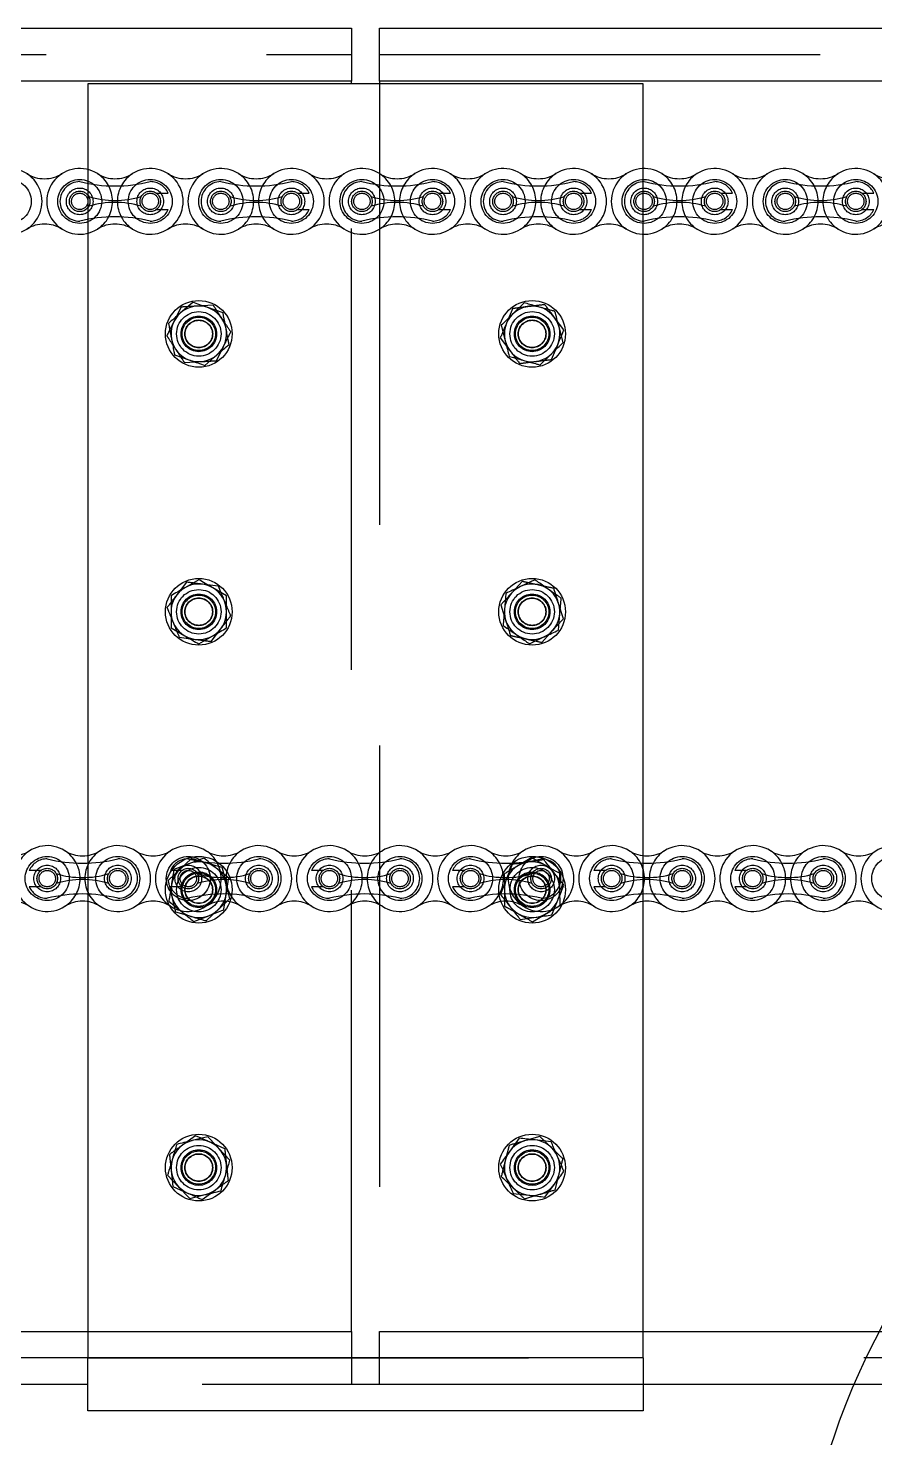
# Model space of a CAD drawing. Header units: metres. Extents: x 0 to 21025, y 0 to 14850.
# Drawn here: x 5477.3 to 5629.7, y 13033.1 to 13286.7 of the extents above; entities that cross this region are included whole.
import ezdxf

# ---------------------------------------------------------------- set-up
doc = ezdxf.new("R2010")
doc.units = ezdxf.units.M
doc.header["$LTSCALE"] = 25
doc.linetypes.add('HIDDEN2', pattern=[4.7625, 3.175, -1.5875])
doc.linetypes.add('PHANTOM', pattern=[63.5, 31.75, -6.35, 6.35, -6.35, 6.35, -6.35])
for name, color, linetype in [('SL4', 4, 'Continuous'), ('SRE', 2, 'PHANTOM'), ('ST1', 7, 'HIDDEN2')]:
    doc.layers.add(name, color=color, linetype=linetype)

msp = doc.modelspace()

# ---------------------------------------------------------------- linework, layer by layer
at = {"layer": 'SL4'}
for p, q in [((4210.539, 13286.681), (5535.514, 13286.681)), ((5535.514, 13286.681), (5535.514, 13277.156)), ((5540.514, 13277.156), (5540.514, 13286.681)), ((5540.514, 13286.681), (6485.517, 13286.681)), ((5535.514, 13277.156), (4210.539, 13277.156)), ((5488.014, 13276.681), (5488.014, 13047.444)), ((5588.014, 13276.681), (5488.014, 13276.681)), ((5535.514, 13276.681), (5535.514, 13277.156)), ((5540.514, 13277.156), (5540.514, 13276.681)), ((6490.514, 13277.156), (5540.514, 13277.156)), ((5588.014, 13047.444), (5588.014, 13276.681)), ((5506.925, 13237.351), (5504.742, 13235.462)), ((5512.38, 13235.46), (5509.652, 13236.405)), ((5566.565, 13237.27), (5564.507, 13235.245)), ((5562.45, 13233.221), (5563.174, 13230.426)), ((5573.579, 13230.142), (5572.854, 13232.936)), ((5503.649, 13227.903), (5506.376, 13226.957)), ((5509.104, 13226.011), (5511.286, 13227.901)), ((5569.463, 13226.092), (5571.521, 13228.117)), ((5508.014, 13187.455), (5505.514, 13186.011)), ((5513.014, 13184.568), (5510.514, 13186.011)), ((5568.508, 13187.434), (5565.894, 13186.209)), ((5563.279, 13184.985), (5563.032, 13182.109)), ((5572.749, 13178.377), (5572.996, 13181.253)), ((5503.014, 13178.794), (5505.514, 13177.351)), ((5508.014, 13175.908), (5510.514, 13177.351)), ((5567.52, 13175.929), (5570.135, 13177.153)), ((5508.93, 13137.382), (5506.232, 13136.353)), ((5513.409, 13133.739), (5511.169, 13135.56)), ((5564.443, 13136.218), (5563.371, 13133.537)), ((5570.157, 13137.042), (5567.3, 13136.63)), ((5502.62, 13129.624), (5504.859, 13127.802)), ((5571.586, 13127.145), (5572.657, 13129.825)), ((5507.099, 13125.981), (5509.796, 13127.009)), ((5565.871, 13126.32), (5568.728, 13126.732)), ((5509.648, 13087.219), (5506.842, 13086.542)), ((5565.706, 13086.973), (5563.992, 13084.651)), ((5571.443, 13086.326), (5568.575, 13086.65)), ((5513.627, 13083.035), (5511.637, 13085.127)), ((5502.402, 13080.327), (5504.391, 13078.236)), ((5506.38, 13076.144), (5509.187, 13076.821)), ((5564.585, 13077.036), (5567.453, 13076.713)), ((5570.322, 13076.389), (5572.037, 13078.711)), ((4258.039, 13052.206), (5488.014, 13052.206)), ((5588.014, 13052.206), (6490.514, 13052.206)), ((5588.014, 13047.444), (5488.014, 13047.444)), ((5488.014, 13037.919), (5488.014, 13047.444)), ((5588.014, 13047.444), (5588.014, 13037.919)), ((5488.014, 13042.681), (4258.039, 13042.681)), ((5719.777, 13042.681), (5588.014, 13042.681)), ((5588.014, 13037.919), (5488.014, 13037.919))]:
    msp.add_line(p, q, dxfattribs=at)
for centre, start, end in [((5508.014, 13231.681), 70.8771, 130.8771), ((5508.014, 13231.681), 10.8771, 70.8771), ((5568.014, 13231.681), 74.53519, 134.53519), ((5568.014, 13231.681), 14.53519, 74.53519), ((5508.014, 13231.681), 130.8771, 190.8771), ((5568.014, 13231.681), 134.53519, 194.53519), ((5508.014, 13231.681), 310.8771, 10.8771), ((5568.014, 13231.681), 314.53519, 14.53519), ((5508.014, 13231.681), 190.8771, 250.8771), ((5568.014, 13231.681), 194.53519, 254.53519), ((5508.014, 13231.681), 250.8771, 310.8771), ((5568.014, 13231.681), 254.53519, 314.53519), ((5508.014, 13181.681), 120, 180), ((5508.014, 13181.681), 60, 120), ((5508.014, 13181.681), 0, 60), ((5568.014, 13181.681), 115.09256, 175.09256), ((5568.014, 13181.681), 55.09256, 115.09256), ((5568.014, 13181.681), 355.09256, 55.09256), ((5508.014, 13181.681), 180, 240), ((5508.014, 13181.681), 300, 0), ((5568.014, 13181.681), 175.09256, 235.09256), ((5568.014, 13181.681), 295.09256, 355.09256), ((5508.014, 13181.681), 240, 300), ((5568.014, 13181.681), 235.09256, 295.09256), ((5508.014, 13131.681), 110.8771, 170.8771), ((5508.014, 13131.681), 50.8771, 110.8771), ((5508.014, 13131.681), 350.8771, 50.8771), ((5568.014, 13131.681), 98.21321, 158.21321), ((5568.014, 13131.681), 38.21321, 98.21321), ((5568.014, 13131.681), 338.21321, 38.21321), ((5508.014, 13131.681), 170.8771, 230.8771), ((5568.014, 13131.681), 158.21321, 218.21321), ((5508.014, 13131.681), 290.8771, 350.8771), ((5568.014, 13131.681), 278.21321, 338.21321), ((5508.014, 13131.681), 230.8771, 290.8771), ((5568.014, 13131.681), 218.21321, 278.21321), ((5508.014, 13081.681), 103.56164, 163.56164), ((5508.014, 13081.681), 43.56164, 103.56164), ((5568.014, 13081.681), 83.56164, 143.56164), ((5568.014, 13081.681), 23.56164, 83.56164), ((5508.014, 13081.681), 343.56164, 43.56164), ((5568.014, 13081.681), 143.56164, 203.56164), ((5508.014, 13081.681), 163.56164, 223.56164), ((5568.014, 13081.681), 323.56164, 23.56164), ((5508.014, 13081.681), 283.56164, 343.56164), ((5568.014, 13081.681), 203.56164, 263.56164), ((5508.014, 13081.681), 223.56164, 283.56164), ((5568.014, 13081.681), 263.56164, 323.56164)]:
    msp.add_arc(centre, 5, start, end, dxfattribs=at)
for points, knots in [([(5509.652, 13236.405), (5509.587, 13236.428), (5508.666, 13236.747), (5507.764, 13237.06), (5506.925, 13237.351)], [0, 0, 0, 0, 0.0702006, 1, 1, 1, 1]), ([(5569.347, 13236.5), (5569.129, 13236.561), (5568.188, 13236.821), (5567.27, 13237.075), (5566.565, 13237.27)], [0, 0, 0, 0, 0.2318493, 1, 1, 1, 1]), ([(5572.13, 13235.73), (5571.938, 13235.783), (5571.033, 13236.034), (5570.091, 13236.295), (5569.347, 13236.5)], [0, 0, 0, 0, 0.2110008, 1, 1, 1, 1]), ([(5504.742, 13235.462), (5504.69, 13235.417), (5503.953, 13234.779), (5503.231, 13234.154), (5502.559, 13233.573)], [0, 0, 0, 0, 0.0702006, 1, 1, 1, 1]), ([(5502.559, 13233.573), (5502.697, 13232.854), (5502.877, 13231.919), (5503.061, 13230.96), (5503.104, 13230.738)], [0, 0, 0, 0, 0.7681507, 1, 1, 1, 1]), ([(5512.924, 13232.625), (5512.882, 13232.847), (5512.697, 13233.806), (5512.518, 13234.741), (5512.38, 13235.46)], [0, 0, 0, 0, 0.2318493, 1, 1, 1, 1]), ([(5564.507, 13235.245), (5564.459, 13235.197), (5563.764, 13234.514), (5563.083, 13233.844), (5562.45, 13233.221)], [0, 0, 0, 0, 0.07020058, 1, 1, 1, 1]), ([(5572.854, 13232.936), (5572.837, 13233.002), (5572.592, 13233.946), (5572.353, 13234.871), (5572.13, 13235.73)], [0, 0, 0, 0, 0.0702006, 1, 1, 1, 1]), ([(5513.469, 13229.79), (5513.432, 13229.985), (5513.254, 13230.908), (5513.07, 13231.867), (5512.924, 13232.625)], [0, 0, 0, 0, 0.2110008, 1, 1, 1, 1]), ([(5503.104, 13230.738), (5503.249, 13229.98), (5503.434, 13229.021), (5503.611, 13228.098), (5503.649, 13227.903)], [0, 0, 0, 0, 0.7889992, 1, 1, 1, 1]), ([(5511.286, 13227.901), (5511.338, 13227.945), (5512.075, 13228.583), (5512.797, 13229.209), (5513.469, 13229.79)], [0, 0, 0, 0, 0.07020058, 1, 1, 1, 1]), ([(5563.174, 13230.426), (5563.191, 13230.36), (5563.436, 13229.416), (5563.676, 13228.492), (5563.899, 13227.632)], [0, 0, 0, 0, 0.07020058, 1, 1, 1, 1]), ([(5571.521, 13228.117), (5571.57, 13228.165), (5572.265, 13228.849), (5572.945, 13229.519), (5573.579, 13230.142)], [0, 0, 0, 0, 0.0702006, 1, 1, 1, 1]), ([(5506.376, 13226.957), (5506.441, 13226.935), (5507.362, 13226.615), (5508.264, 13226.302), (5509.104, 13226.011)], [0, 0, 0, 0, 0.0702006, 1, 1, 1, 1]), ([(5563.899, 13227.632), (5564.604, 13227.437), (5565.521, 13227.183), (5566.463, 13226.923), (5566.681, 13226.862)], [0, 0, 0, 0, 0.7681507, 1, 1, 1, 1]), ([(5566.681, 13226.862), (5567.424, 13226.657), (5568.366, 13226.396), (5569.272, 13226.145), (5569.463, 13226.092)], [0, 0, 0, 0, 0.7889992, 1, 1, 1, 1]), ([(5505.514, 13186.011), (5505.455, 13185.977), (5504.611, 13185.49), (5503.783, 13185.012), (5503.014, 13184.568)], [0, 0, 0, 0, 0.0702006, 1, 1, 1, 1]), ([(5510.514, 13186.011), (5510.455, 13186.046), (5509.611, 13186.533), (5508.783, 13187.011), (5508.014, 13187.455)], [0, 0, 0, 0, 0.0702006, 1, 1, 1, 1]), ([(5565.894, 13186.209), (5565.832, 13186.18), (5564.949, 13185.767), (5564.084, 13185.362), (5563.279, 13184.985)], [0, 0, 0, 0, 0.0702006, 1, 1, 1, 1]), ([(5570.875, 13185.782), (5570.69, 13185.911), (5569.889, 13186.47), (5569.108, 13187.015), (5568.508, 13187.434)], [0, 0, 0, 0, 0.2318493, 1, 1, 1, 1]), ([(5573.243, 13184.13), (5573.08, 13184.243), (5572.309, 13184.781), (5571.508, 13185.34), (5570.875, 13185.782)], [0, 0, 0, 0, 0.2110008, 1, 1, 1, 1]), ([(5503.014, 13184.568), (5503.014, 13183.837), (5503.014, 13182.884), (5503.014, 13181.908), (5503.014, 13181.681)], [0, 0, 0, 0, 0.7681507, 1, 1, 1, 1]), ([(5513.014, 13181.681), (5513.014, 13181.908), (5513.014, 13182.884), (5513.014, 13183.837), (5513.014, 13184.568)], [0, 0, 0, 0, 0.23184927, 1, 1, 1, 1]), ([(5572.996, 13181.253), (5573.002, 13181.322), (5573.085, 13182.293), (5573.167, 13183.245), (5573.243, 13184.13)], [0, 0, 0, 0, 0.0702006, 1, 1, 1, 1]), ([(5503.014, 13181.681), (5503.014, 13180.91), (5503.014, 13179.933), (5503.014, 13178.993), (5503.014, 13178.794)], [0, 0, 0, 0, 0.7889992, 1, 1, 1, 1]), ([(5513.014, 13178.794), (5513.014, 13178.993), (5513.014, 13179.933), (5513.014, 13180.91), (5513.014, 13181.681)], [0, 0, 0, 0, 0.2110008, 1, 1, 1, 1]), ([(5563.032, 13182.109), (5563.027, 13182.041), (5562.943, 13181.069), (5562.862, 13180.118), (5562.786, 13179.233)], [0, 0, 0, 0, 0.0702006, 1, 1, 1, 1]), ([(5510.514, 13177.351), (5510.573, 13177.385), (5511.418, 13177.873), (5512.245, 13178.35), (5513.014, 13178.794)], [0, 0, 0, 0, 0.0702006, 1, 1, 1, 1]), ([(5562.786, 13179.233), (5563.385, 13178.814), (5564.166, 13178.269), (5564.967, 13177.71), (5565.153, 13177.581)], [0, 0, 0, 0, 0.76815073, 1, 1, 1, 1]), ([(5570.135, 13177.153), (5570.197, 13177.182), (5571.079, 13177.596), (5571.944, 13178.001), (5572.749, 13178.377)], [0, 0, 0, 0, 0.0702006, 1, 1, 1, 1]), ([(5505.514, 13177.351), (5505.573, 13177.317), (5506.418, 13176.829), (5507.245, 13176.352), (5508.014, 13175.908)], [0, 0, 0, 0, 0.0702006, 1, 1, 1, 1]), ([(5565.153, 13177.581), (5565.785, 13177.14), (5566.587, 13176.58), (5567.358, 13176.042), (5567.52, 13175.929)], [0, 0, 0, 0, 0.7889992, 1, 1, 1, 1]), ([(5511.169, 13135.56), (5511.116, 13135.603), (5510.36, 13136.218), (5509.619, 13136.821), (5508.93, 13137.382)], [0, 0, 0, 0, 0.0702006, 1, 1, 1, 1]), ([(5503.535, 13135.324), (5503.419, 13134.602), (5503.268, 13133.662), (5503.113, 13132.698), (5503.077, 13132.474)], [0, 0, 0, 0, 0.7681507, 1, 1, 1, 1]), ([(5506.232, 13136.353), (5506.168, 13136.329), (5505.258, 13135.981), (5504.365, 13135.641), (5503.535, 13135.324)], [0, 0, 0, 0, 0.0702006, 1, 1, 1, 1]), ([(5567.3, 13136.63), (5567.232, 13136.62), (5566.267, 13136.481), (5565.322, 13136.344), (5564.443, 13136.218)], [0, 0, 0, 0, 0.0702006, 1, 1, 1, 1]), ([(5571.943, 13134.774), (5571.803, 13134.952), (5571.198, 13135.72), (5570.609, 13136.468), (5570.157, 13137.042)], [0, 0, 0, 0, 0.2318493, 1, 1, 1, 1]), ([(5573.728, 13132.506), (5573.606, 13132.662), (5573.024, 13133.4), (5572.42, 13134.168), (5571.943, 13134.774)], [0, 0, 0, 0, 0.2110008, 1, 1, 1, 1]), ([(5503.077, 13132.474), (5502.955, 13131.713), (5502.8, 13130.748), (5502.651, 13129.82), (5502.62, 13129.624)], [0, 0, 0, 0, 0.7889992, 1, 1, 1, 1]), ([(5512.951, 13130.888), (5512.987, 13131.112), (5513.142, 13132.076), (5513.293, 13133.017), (5513.409, 13133.739)], [0, 0, 0, 0, 0.2318493, 1, 1, 1, 1]), ([(5563.371, 13133.537), (5563.346, 13133.473), (5562.984, 13132.568), (5562.63, 13131.681), (5562.3, 13130.856)], [0, 0, 0, 0, 0.0702006, 1, 1, 1, 1]), ([(5572.657, 13129.825), (5572.682, 13129.889), (5573.044, 13130.794), (5573.399, 13131.681), (5573.728, 13132.506)], [0, 0, 0, 0, 0.0702006, 1, 1, 1, 1]), ([(5512.493, 13128.038), (5512.525, 13128.234), (5512.674, 13129.162), (5512.829, 13130.127), (5512.951, 13130.888)], [0, 0, 0, 0, 0.2110008, 1, 1, 1, 1]), ([(5562.3, 13130.856), (5562.752, 13130.282), (5563.341, 13129.534), (5563.945, 13128.766), (5564.086, 13128.588)], [0, 0, 0, 0, 0.7681507, 1, 1, 1, 1]), ([(5504.859, 13127.802), (5504.912, 13127.759), (5505.669, 13127.144), (5506.41, 13126.541), (5507.099, 13125.981)], [0, 0, 0, 0, 0.0702006, 1, 1, 1, 1]), ([(5509.796, 13127.009), (5509.86, 13127.034), (5510.771, 13127.381), (5511.663, 13127.722), (5512.493, 13128.038)], [0, 0, 0, 0, 0.07020058, 1, 1, 1, 1]), ([(5564.086, 13128.588), (5564.563, 13127.982), (5565.167, 13127.214), (5565.749, 13126.476), (5565.871, 13126.32)], [0, 0, 0, 0, 0.7889992, 1, 1, 1, 1]), ([(5568.728, 13126.732), (5568.796, 13126.742), (5569.761, 13126.882), (5570.706, 13127.018), (5571.586, 13127.145)], [0, 0, 0, 0, 0.0702006, 1, 1, 1, 1]), ([(5506.842, 13086.542), (5506.775, 13086.526), (5505.828, 13086.297), (5504.899, 13086.073), (5504.035, 13085.865)], [0, 0, 0, 0, 0.0702006, 1, 1, 1, 1]), ([(5511.637, 13085.127), (5511.59, 13085.176), (5510.918, 13085.883), (5510.26, 13086.575), (5509.648, 13087.219)], [0, 0, 0, 0, 0.0702006, 1, 1, 1, 1]), ([(5568.575, 13086.65), (5568.507, 13086.657), (5567.538, 13086.767), (5566.589, 13086.874), (5565.706, 13086.973)], [0, 0, 0, 0, 0.0702006, 1, 1, 1, 1]), ([(5504.035, 13085.865), (5503.828, 13085.163), (5503.559, 13084.25), (5503.283, 13083.313), (5503.219, 13083.096)], [0, 0, 0, 0, 0.7681507, 1, 1, 1, 1]), ([(5563.992, 13084.651), (5563.951, 13084.596), (5563.372, 13083.812), (5562.805, 13083.043), (5562.277, 13082.329)], [0, 0, 0, 0, 0.0702006, 1, 1, 1, 1]), ([(5572.597, 13083.68), (5572.507, 13083.887), (5572.116, 13084.783), (5571.736, 13085.656), (5571.443, 13086.326)], [0, 0, 0, 0, 0.2318493, 1, 1, 1, 1]), ([(5503.219, 13083.096), (5503, 13082.357), (5502.724, 13081.419), (5502.458, 13080.518), (5502.402, 13080.327)], [0, 0, 0, 0, 0.7889992, 1, 1, 1, 1]), ([(5512.81, 13080.266), (5512.874, 13080.483), (5513.15, 13081.42), (5513.42, 13082.334), (5513.627, 13083.035)], [0, 0, 0, 0, 0.2318493, 1, 1, 1, 1]), ([(5562.277, 13082.329), (5562.569, 13081.658), (5562.95, 13080.785), (5563.34, 13079.89), (5563.431, 13079.683)], [0, 0, 0, 0, 0.7681507, 1, 1, 1, 1]), ([(5573.751, 13081.034), (5573.672, 13081.216), (5573.296, 13082.077), (5572.906, 13082.973), (5572.597, 13083.68)], [0, 0, 0, 0, 0.21100076, 1, 1, 1, 1]), ([(5511.993, 13077.498), (5512.049, 13077.688), (5512.315, 13078.589), (5512.592, 13079.527), (5512.81, 13080.266)], [0, 0, 0, 0, 0.2110008, 1, 1, 1, 1]), ([(5563.431, 13079.683), (5563.739, 13078.976), (5564.13, 13078.08), (5564.506, 13077.218), (5564.585, 13077.036)], [0, 0, 0, 0, 0.7889992, 1, 1, 1, 1]), ([(5572.037, 13078.711), (5572.077, 13078.766), (5572.656, 13079.551), (5573.224, 13080.319), (5573.751, 13081.034)], [0, 0, 0, 0, 0.0702006, 1, 1, 1, 1]), ([(5504.391, 13078.236), (5504.438, 13078.186), (5505.11, 13077.48), (5505.768, 13076.787), (5506.38, 13076.144)], [0, 0, 0, 0, 0.0702006, 1, 1, 1, 1]), ([(5509.187, 13076.821), (5509.253, 13076.837), (5510.201, 13077.065), (5511.129, 13077.289), (5511.993, 13077.498)], [0, 0, 0, 0, 0.0702006, 1, 1, 1, 1]), ([(5567.453, 13076.713), (5567.521, 13076.705), (5568.49, 13076.596), (5569.439, 13076.489), (5570.322, 13076.389)], [0, 0, 0, 0, 0.0702006, 1, 1, 1, 1])]:
    msp.add_open_spline(points, degree=3, knots=knots, dxfattribs=at)
at = {"layer": 'SRE'}
msp.add_circle((5746.457, 12991.039), 131.043, dxfattribs=at)
at = {"layer": 'ST1'}
for p, q in [((4210.539, 13281.919), (5535.514, 13281.919)), ((5540.514, 13281.919), (6540.514, 13281.919)), ((5535.514, 13277.156), (4210.539, 13277.156)), ((5535.514, 13052.206), (5535.514, 13276.681)), ((6540.514, 13277.156), (5540.514, 13277.156)), ((5540.514, 13276.681), (5540.514, 13052.206)), ((5500.384, 13256.997), (5502.508, 13256.997)), ((5525.784, 13256.997), (5527.908, 13256.997)), ((5551.184, 13256.997), (5553.308, 13256.997)), ((5576.584, 13256.997), (5578.708, 13256.997)), ((5601.984, 13256.997), (5604.107, 13256.997)), ((5627.384, 13256.997), (5629.507, 13256.997)), ((5500.384, 13254.045), (5502.508, 13254.045)), ((5525.784, 13254.045), (5527.908, 13254.045)), ((5551.184, 13254.045), (5553.308, 13254.045)), ((5576.584, 13254.045), (5578.708, 13254.045)), ((5601.984, 13254.045), (5604.107, 13254.045)), ((5627.384, 13254.045), (5629.507, 13254.045)), ((5504.836, 13236.501), (5503.543, 13233.92)), ((5510.599, 13236.844), (5507.718, 13236.672)), ((5564.535, 13236.289), (5563.41, 13233.63)), ((5573.744, 13232.391), (5572.004, 13234.694)), ((5511.192, 13226.861), (5512.485, 13229.442)), ((5562.284, 13230.972), (5564.024, 13228.668)), ((5571.493, 13227.074), (5572.619, 13229.732)), ((5505.429, 13226.519), (5508.311, 13226.69)), ((5505.803, 13187.014), (5504.046, 13184.723)), ((5511.527, 13186.263), (5508.665, 13186.639)), ((5566.267, 13187.184), (5564.321, 13185.052)), ((5562.375, 13182.919), (5563.249, 13180.168)), ((5573.653, 13180.443), (5572.78, 13183.194)), ((5510.226, 13176.348), (5511.982, 13178.639)), ((5569.761, 13176.178), (5571.707, 13178.311)), ((5504.501, 13177.099), (5507.363, 13176.724)), ((5506.676, 13137.298), (5504.579, 13135.314)), ((5567.94, 13137.454), (5565.459, 13135.979)), ((5479.622, 13135.162), (5477.498, 13135.162)), ((5505.022, 13135.162), (5502.898, 13135.162)), ((5512.209, 13135.648), (5509.443, 13136.473)), ((5530.422, 13135.162), (5528.298, 13135.162)), ((5555.822, 13135.162), (5553.698, 13135.162)), ((5581.222, 13135.162), (5579.098, 13135.162)), ((5606.622, 13135.162), (5604.498, 13135.162)), ((5479.622, 13132.21), (5477.498, 13132.21)), ((5505.022, 13132.21), (5502.898, 13132.21)), ((5530.422, 13132.21), (5528.298, 13132.21)), ((5555.822, 13132.21), (5553.698, 13132.21)), ((5562.977, 13134.503), (5563.015, 13131.617)), ((5581.222, 13132.21), (5579.098, 13132.21)), ((5606.622, 13132.21), (5604.498, 13132.21)), ((5573.051, 13128.859), (5573.014, 13131.745)), ((5503.819, 13127.714), (5506.586, 13126.89)), ((5509.352, 13126.065), (5511.45, 13128.048)), ((5568.088, 13125.908), (5570.57, 13127.384)), ((5507.402, 13087.422), (5505.069, 13085.722)), ((5569.403, 13087.285), (5566.629, 13086.485)), ((5512.68, 13085.082), (5510.041, 13086.252)), ((5563.855, 13085.686), (5563.161, 13082.884)), ((5572.173, 13077.677), (5572.867, 13080.479)), ((5503.348, 13078.281), (5505.987, 13077.11)), ((5508.626, 13075.94), (5510.959, 13077.64)), ((5566.626, 13076.077), (5569.399, 13076.877)), ((4210.539, 13052.206), (5535.514, 13052.206)), ((5488.014, 13052.206), (5535.514, 13052.206)), ((5535.514, 13052.206), (5535.514, 13042.681)), ((5540.514, 13052.206), (6540.514, 13052.206)), ((5540.514, 13042.681), (5540.514, 13052.206)), ((5540.514, 13052.206), (5588.014, 13052.206)), ((5535.514, 13047.444), (4210.539, 13047.444)), ((5488.014, 13047.444), (5588.014, 13047.444)), ((5540.514, 13047.444), (5535.514, 13047.444)), ((6540.514, 13047.444), (5540.514, 13047.444)), ((5588.014, 13042.681), (5488.014, 13042.681))]:
    msp.add_line(p, q, dxfattribs=at)
for centre, radius in [((5473.877, 13255.521), 3.96), ((5486.577, 13255.521), 3.96), ((5499.277, 13255.521), 3.96), ((5511.977, 13255.521), 3.96), ((5524.677, 13255.521), 3.96), ((5537.377, 13255.521), 3.96), ((5550.077, 13255.521), 3.96), ((5562.777, 13255.521), 3.96), ((5575.477, 13255.521), 3.96), ((5588.177, 13255.521), 3.96), ((5600.877, 13255.521), 3.96), ((5613.577, 13255.521), 3.96), ((5626.277, 13255.521), 3.96), ((5486.577, 13255.521), 2.399), ((5486.577, 13255.521), 1.845), ((5486.577, 13255.521), 1.476), ((5499.277, 13255.521), 2.398), ((5499.277, 13255.521), 1.845), ((5499.277, 13255.521), 1.476), ((5511.977, 13255.521), 2.399), ((5511.977, 13255.521), 1.845), ((5511.977, 13255.521), 1.476), ((5524.677, 13255.521), 2.398), ((5524.677, 13255.521), 1.845), ((5524.677, 13255.521), 1.476), ((5537.377, 13255.521), 2.398), ((5537.377, 13255.521), 1.845), ((5537.377, 13255.521), 1.476), ((5550.077, 13255.521), 2.399), ((5550.077, 13255.521), 1.845), ((5550.077, 13255.521), 1.476), ((5562.777, 13255.521), 2.398), ((5562.777, 13255.521), 1.845), ((5562.777, 13255.521), 1.476), ((5575.477, 13255.521), 2.398), ((5575.477, 13255.521), 1.845), ((5575.477, 13255.521), 1.476), ((5588.177, 13255.521), 2.398), ((5588.177, 13255.521), 1.845), ((5588.177, 13255.521), 1.476), ((5600.877, 13255.521), 2.398), ((5600.877, 13255.521), 1.845), ((5600.877, 13255.521), 1.476), ((5613.577, 13255.521), 2.399), ((5613.577, 13255.521), 1.845), ((5613.577, 13255.521), 1.476), ((5626.277, 13255.521), 2.399), ((5626.277, 13255.521), 1.845), ((5626.277, 13255.521), 1.476), ((5508.014, 13231.681), 6), ((5568.014, 13231.681), 6), ((5508.014, 13231.681), 4), ((5508.014, 13231.681), 3.2), ((5508.014, 13231.681), 3), ((5508.014, 13231.681), 2.5), ((5508.014, 13231.681), 2.445), ((5568.014, 13231.681), 4), ((5568.014, 13231.681), 3.2), ((5568.014, 13231.681), 3), ((5568.014, 13231.681), 2.5), ((5568.014, 13231.681), 2.445), ((5508.014, 13181.681), 6), ((5508.014, 13181.681), 4), ((5568.014, 13181.681), 6), ((5568.014, 13181.681), 4), ((5508.014, 13181.681), 3.2), ((5508.014, 13181.681), 3), ((5508.014, 13181.681), 2.5), ((5508.014, 13181.681), 2.445), ((5568.014, 13181.681), 3.2), ((5568.014, 13181.681), 3), ((5568.014, 13181.681), 2.5), ((5568.014, 13181.681), 2.445), ((5480.729, 13133.686), 3.96), ((5493.429, 13133.686), 3.96), ((5508.014, 13131.681), 6), ((5506.129, 13133.686), 3.96), ((5518.829, 13133.686), 3.96), ((5531.529, 13133.686), 3.96), ((5544.229, 13133.686), 3.96), ((5556.929, 13133.686), 3.96), ((5568.014, 13131.681), 6), ((5569.629, 13133.686), 3.96), ((5582.329, 13133.686), 3.96), ((5595.029, 13133.686), 3.96), ((5607.729, 13133.686), 3.96), ((5620.429, 13133.686), 3.96), ((5633.129, 13133.686), 3.96), ((5480.729, 13133.686), 2.399), ((5480.729, 13133.686), 1.845), ((5480.729, 13133.686), 1.476), ((5493.429, 13133.686), 2.399), ((5493.429, 13133.686), 1.845), ((5493.429, 13133.686), 1.476), ((5506.129, 13133.686), 2.398), ((5508.014, 13131.681), 4), ((5506.129, 13133.686), 1.845), ((5506.129, 13133.686), 1.476), ((5508.014, 13131.681), 3.2), ((5508.014, 13131.681), 3), ((5518.829, 13133.686), 2.398), ((5518.829, 13133.686), 1.845), ((5518.829, 13133.686), 1.476), ((5531.529, 13133.686), 2.398), ((5531.529, 13133.686), 1.845), ((5531.529, 13133.686), 1.476), ((5544.229, 13133.686), 2.398), ((5544.229, 13133.686), 1.845), ((5544.229, 13133.686), 1.476), ((5556.929, 13133.686), 2.398), ((5556.929, 13133.686), 1.845), ((5556.929, 13133.686), 1.476), ((5568.014, 13131.681), 4), ((5568.014, 13131.681), 3.2), ((5568.014, 13131.681), 3), ((5569.629, 13133.686), 2.398), ((5569.629, 13133.686), 1.845), ((5569.629, 13133.686), 1.476), ((5582.329, 13133.686), 2.399), ((5582.329, 13133.686), 1.845), ((5582.329, 13133.686), 1.476), ((5595.029, 13133.686), 2.399), ((5595.029, 13133.686), 1.845), ((5595.029, 13133.686), 1.476), ((5607.729, 13133.686), 2.398), ((5607.729, 13133.686), 1.845), ((5607.729, 13133.686), 1.476), ((5620.429, 13133.686), 2.398), ((5620.429, 13133.686), 1.845), ((5620.429, 13133.686), 1.476), ((5508.014, 13131.681), 2.5), ((5508.014, 13131.681), 2.445), ((5568.014, 13131.681), 2.5), ((5568.014, 13131.681), 2.446), ((5508.014, 13081.681), 6), ((5568.014, 13081.681), 6), ((5508.014, 13081.681), 4), ((5508.014, 13081.681), 3.2), ((5508.014, 13081.681), 3), ((5508.014, 13081.681), 2.5), ((5508.014, 13081.681), 2.445), ((5568.014, 13081.681), 4), ((5568.014, 13081.681), 3.2), ((5568.014, 13081.681), 3), ((5568.014, 13081.681), 2.5), ((5568.014, 13081.681), 2.446)]:
    msp.add_circle(centre, radius, dxfattribs=at)
for centre, radius, start, end in [((5473.877, 13255.521), 5.92, 237.56669, 122.43331), ((5480.227, 13265.514), 5.92, 237.56669, 302.43331), ((5486.577, 13255.521), 5.92, 57.56669, 302.43331), ((5486.577, 13255.521), 3.552, 90, 270), ((5492.927, 13284.618), 26.322, 256.04015, 283.95985), ((5492.927, 13265.514), 5.92, 237.56669, 302.43331), ((5486.577, 13255.521), 5.92, 302.43324, 57.56676), ((5499.277, 13255.521), 5.92, 122.43324, 237.56676), ((5499.277, 13255.521), 5.92, 237.56669, 122.43331), ((5499.277, 13255.521), 3.552, 24.55336, 90), ((5505.627, 13265.514), 5.92, 237.56669, 302.43331), ((5511.977, 13255.521), 5.92, 57.56669, 302.43331), ((5511.977, 13255.521), 3.552, 90, 270), ((5518.327, 13284.618), 26.322, 256.04015, 283.95985), ((5518.327, 13265.514), 5.92, 237.56669, 302.43331), ((5511.977, 13255.521), 5.92, 302.43324, 57.56676), ((5524.677, 13255.521), 5.92, 122.43324, 237.56676), ((5524.677, 13255.521), 5.92, 237.56669, 122.43331), ((5524.677, 13255.521), 3.552, 24.55336, 90), ((5531.027, 13265.514), 5.92, 237.56669, 302.43331), ((5537.377, 13255.521), 5.92, 57.56669, 302.43331), ((5537.377, 13255.521), 3.552, 90, 270), ((5543.727, 13284.618), 26.322, 256.04015, 283.95985), ((5543.727, 13265.514), 5.92, 237.56669, 302.43331), ((5537.377, 13255.521), 5.92, 302.43324, 57.56676), ((5550.077, 13255.521), 5.92, 122.43324, 237.56676), ((5550.077, 13255.521), 5.92, 237.56669, 122.43331), ((5550.077, 13255.521), 3.552, 24.55336, 90), ((5556.427, 13265.514), 5.92, 237.56669, 302.43331), ((5562.777, 13255.521), 5.92, 57.56669, 302.43331), ((5562.777, 13255.521), 3.552, 90, 270), ((5569.127, 13284.618), 26.322, 256.04015, 283.95985), ((5569.127, 13265.514), 5.92, 237.56669, 302.43331), ((5562.777, 13255.521), 5.92, 302.43324, 57.56676), ((5575.477, 13255.521), 5.92, 122.43324, 237.56676), ((5575.477, 13255.521), 5.92, 237.56669, 122.43331), ((5575.477, 13255.521), 3.552, 24.55336, 90), ((5581.827, 13265.514), 5.92, 237.56669, 302.43331), ((5588.177, 13255.521), 5.92, 57.56669, 302.43331), ((5588.177, 13255.521), 3.552, 90, 270), ((5594.527, 13284.618), 26.322, 256.04015, 283.95985), ((5594.527, 13265.514), 5.92, 237.56669, 302.43331), ((5588.177, 13255.521), 5.92, 302.43324, 57.56676), ((5600.877, 13255.521), 5.92, 122.43324, 237.56676), ((5600.877, 13255.521), 5.92, 237.56669, 122.43331), ((5600.877, 13255.521), 3.552, 24.55336, 90), ((5607.227, 13265.514), 5.92, 237.56669, 302.43331), ((5613.577, 13255.521), 5.92, 57.56669, 302.43331), ((5613.577, 13255.521), 3.552, 90, 270), ((5619.927, 13284.618), 26.322, 256.04015, 283.95985), ((5619.927, 13265.514), 5.92, 237.56669, 302.43331), ((5613.577, 13255.521), 5.92, 302.43324, 57.56676), ((5626.277, 13255.521), 5.92, 122.43324, 237.56676), ((5626.277, 13255.521), 5.92, 237.56669, 122.43331), ((5626.277, 13255.521), 3.552, 24.55336, 90), ((5632.627, 13265.514), 5.92, 237.56669, 302.43331), ((5492.927, 13271.874), 16.175, 252.993, 287.007), ((5518.327, 13271.874), 16.175, 252.993, 287.007), ((5543.727, 13271.874), 16.175, 252.993, 287.007), ((5569.127, 13271.874), 16.175, 252.993, 287.007), ((5594.527, 13271.874), 16.175, 252.993, 287.007), ((5619.927, 13271.874), 16.175, 252.993, 287.007), ((5492.927, 13239.169), 16.175, 72.993, 107.007), ((5499.277, 13255.521), 3.552, 270, 335.44664), ((5518.327, 13239.169), 16.175, 72.993, 107.007), ((5524.677, 13255.521), 3.552, 270, 335.44664), ((5543.727, 13239.169), 16.175, 72.993, 107.007), ((5550.077, 13255.521), 3.552, 270, 335.44664), ((5569.127, 13239.169), 16.175, 72.993, 107.007), ((5575.477, 13255.521), 3.552, 270, 335.44664), ((5594.527, 13239.169), 16.175, 72.993, 107.007), ((5600.877, 13255.521), 3.552, 270, 335.44664), ((5619.927, 13239.169), 16.175, 72.993, 107.007), ((5626.277, 13255.521), 3.552, 270, 335.44664), ((5480.227, 13245.528), 5.92, 57.56669, 122.43331), ((5492.927, 13226.424), 26.322, 76.04015, 103.95985), ((5492.927, 13245.528), 5.92, 57.56669, 122.43331), ((5505.627, 13245.528), 5.92, 57.56669, 122.43331), ((5518.327, 13226.424), 26.322, 76.04015, 103.95985), ((5518.327, 13245.528), 5.92, 57.56669, 122.43331), ((5531.027, 13245.528), 5.92, 57.56669, 122.43331), ((5543.727, 13226.424), 26.322, 76.04015, 103.95985), ((5543.727, 13245.528), 5.92, 57.56669, 122.43331), ((5556.427, 13245.528), 5.92, 57.56669, 122.43331), ((5569.127, 13226.424), 26.322, 76.04015, 103.95985), ((5569.127, 13245.528), 5.92, 57.56669, 122.43331), ((5581.827, 13245.528), 5.92, 57.56669, 122.43331), ((5594.527, 13226.424), 26.322, 76.04015, 103.95985), ((5594.527, 13245.528), 5.92, 57.56669, 122.43331), ((5607.227, 13245.528), 5.92, 57.56669, 122.43331), ((5619.927, 13226.424), 26.322, 76.04015, 103.95985), ((5619.927, 13245.528), 5.92, 57.56669, 122.43331), ((5632.627, 13245.528), 5.92, 57.56669, 122.43331), ((5474.379, 13143.679), 5.92, 237.56669, 302.43331), ((5480.729, 13133.686), 5.92, 57.56669, 302.43331), ((5480.729, 13133.686), 3.552, 90, 155.44664), ((5487.079, 13162.783), 26.322, 256.04015, 283.95985), ((5487.079, 13143.679), 5.92, 237.56669, 302.43331), ((5480.729, 13133.686), 5.92, 302.43324, 57.56676), ((5493.429, 13133.686), 5.92, 122.43324, 237.56676), ((5493.429, 13133.686), 5.92, 237.56669, 122.43331), ((5493.429, 13133.686), 3.552, 270, 90), ((5499.779, 13143.679), 5.92, 237.56669, 302.43331), ((5506.129, 13133.686), 5.92, 57.56669, 302.43331), ((5506.129, 13133.686), 3.552, 90, 155.44664), ((5512.479, 13162.783), 26.322, 256.04015, 283.95985), ((5512.479, 13143.679), 5.92, 237.56669, 302.43331), ((5506.129, 13133.686), 5.92, 302.43328, 57.56676), ((5518.829, 13133.686), 5.92, 122.43324, 237.56676), ((5518.829, 13133.686), 5.92, 237.56669, 122.43331), ((5518.829, 13133.686), 3.552, 270, 90), ((5525.179, 13143.679), 5.92, 237.56669, 302.43331), ((5531.529, 13133.686), 5.92, 57.56669, 302.43331), ((5531.529, 13133.686), 3.552, 90, 155.44664), ((5537.879, 13162.783), 26.322, 256.04015, 283.95985), ((5537.879, 13143.679), 5.92, 237.56669, 302.43331), ((5531.529, 13133.686), 5.92, 302.43324, 57.56676), ((5544.229, 13133.686), 5.92, 122.43324, 237.56676), ((5544.229, 13133.686), 5.92, 237.56669, 122.43331), ((5544.229, 13133.686), 3.552, 270, 90), ((5550.579, 13143.679), 5.92, 237.56669, 302.43331), ((5556.929, 13133.686), 5.92, 57.56669, 302.43331), ((5556.929, 13133.686), 3.552, 90, 155.44664), ((5563.279, 13162.783), 26.322, 256.04015, 283.95985), ((5563.279, 13143.679), 5.92, 237.56669, 302.43331), ((5556.929, 13133.686), 5.92, 302.43328, 57.56676), ((5569.629, 13133.686), 5.92, 122.43324, 237.56672), ((5569.629, 13133.686), 5.92, 237.56669, 122.43331), ((5569.629, 13133.686), 3.552, 270, 90), ((5575.979, 13143.679), 5.92, 237.56669, 302.43331), ((5582.329, 13133.686), 5.92, 57.56669, 302.43331), ((5582.329, 13133.686), 3.552, 90, 155.44664), ((5588.679, 13162.783), 26.322, 256.04015, 283.95985), ((5588.679, 13143.679), 5.92, 237.56669, 302.43331), ((5582.329, 13133.686), 5.92, 302.43324, 57.56676), ((5595.029, 13133.686), 5.92, 122.43324, 237.56676), ((5595.029, 13133.686), 5.92, 237.56669, 122.43331), ((5595.029, 13133.686), 3.552, 270, 90), ((5601.379, 13143.679), 5.92, 237.56669, 302.43331), ((5607.729, 13133.686), 5.92, 57.56669, 302.43331), ((5607.729, 13133.686), 3.552, 90, 155.44664), ((5614.079, 13162.783), 26.322, 256.04015, 283.95985), ((5614.079, 13143.679), 5.92, 237.56669, 302.43331), ((5607.729, 13133.686), 5.92, 302.43324, 57.56676), ((5620.429, 13133.686), 5.92, 122.43324, 237.56676), ((5620.429, 13133.686), 5.92, 237.56669, 122.43331), ((5620.429, 13133.686), 3.552, 270, 90), ((5626.779, 13143.679), 5.92, 237.56669, 302.43331), ((5633.129, 13133.686), 5.92, 57.56669, 302.43331), ((5480.729, 13133.686), 3.552, 204.55336, 270), ((5487.079, 13150.039), 16.175, 252.993, 287.007), ((5487.079, 13117.334), 16.175, 72.993, 107.007), ((5506.129, 13133.686), 3.552, 204.55336, 270), ((5512.479, 13150.039), 16.175, 252.993, 287.007), ((5512.479, 13117.334), 16.175, 72.993, 107.007), ((5531.529, 13133.686), 3.552, 204.55336, 270), ((5537.879, 13150.039), 16.175, 252.993, 287.007), ((5537.879, 13117.334), 16.175, 72.993, 107.007), ((5556.929, 13133.686), 3.552, 204.55336, 270), ((5563.279, 13150.039), 16.175, 252.993, 287.007), ((5563.279, 13117.334), 16.175, 72.993, 107.007), ((5582.329, 13133.686), 3.552, 204.55336, 270), ((5588.679, 13150.039), 16.175, 252.993, 287.007), ((5588.679, 13117.334), 16.175, 72.993, 107.007), ((5607.729, 13133.686), 3.552, 204.55336, 270), ((5614.079, 13150.039), 16.175, 252.993, 287.007), ((5614.079, 13117.334), 16.175, 72.993, 107.007), ((5474.379, 13123.693), 5.92, 57.56669, 122.43331), ((5487.079, 13104.589), 26.322, 76.04015, 103.95985), ((5487.079, 13123.693), 5.92, 57.56669, 122.43331), ((5499.779, 13123.693), 5.92, 57.56669, 122.43331), ((5512.479, 13104.589), 26.322, 76.04015, 103.95985), ((5512.479, 13123.693), 5.92, 57.56669, 122.43331), ((5525.179, 13123.693), 5.92, 57.56669, 122.43331), ((5537.879, 13104.589), 26.322, 76.04015, 103.95985), ((5537.879, 13123.693), 5.92, 57.56669, 122.43331), ((5550.579, 13123.693), 5.92, 57.56669, 122.43331), ((5563.279, 13104.589), 26.322, 76.04015, 103.95985), ((5563.279, 13123.693), 5.92, 57.56669, 122.43331), ((5575.979, 13123.693), 5.92, 57.56669, 122.43331), ((5588.679, 13104.589), 26.322, 76.04015, 103.95985), ((5588.679, 13123.693), 5.92, 57.56669, 122.43331), ((5601.379, 13123.693), 5.92, 57.56669, 122.43331), ((5614.079, 13104.589), 26.322, 76.04015, 103.95985), ((5614.079, 13123.693), 5.92, 57.56669, 122.43331), ((5626.779, 13123.693), 5.92, 57.56669, 122.43331)]:
    msp.add_arc(centre, radius, start, end, dxfattribs=at)
for points, knots in [([(5507.718, 13236.672), (5507.649, 13236.668), (5506.676, 13236.611), (5505.723, 13236.554), (5504.836, 13236.501)], [0, 0, 0, 0, 0.0702006, 1, 1, 1, 1]), ([(5510.599, 13236.844), (5510.733, 13236.641), (5511.251, 13235.856), (5511.789, 13235.04), (5512.188, 13234.434)], [0, 0, 0, 0, 0.2575513, 1, 1, 1, 1]), ([(5564.535, 13236.289), (5564.775, 13236.318), (5565.709, 13236.434), (5566.679, 13236.554), (5567.4, 13236.643)], [0, 0, 0, 0, 0.2575513, 1, 1, 1, 1]), ([(5567.4, 13236.643), (5567.66, 13236.676), (5568.63, 13236.796), (5569.574, 13236.913), (5570.265, 13236.998)], [0, 0, 0, 0, 0.2686336, 1, 1, 1, 1]), ([(5572.004, 13234.694), (5571.963, 13234.749), (5571.376, 13235.527), (5570.8, 13236.289), (5570.265, 13236.998)], [0, 0, 0, 0, 0.0702006, 1, 1, 1, 1]), ([(5503.543, 13233.92), (5503.513, 13233.859), (5503.076, 13232.987), (5502.649, 13232.133), (5502.251, 13231.339)], [0, 0, 0, 0, 0.07020058, 1, 1, 1, 1]), ([(5512.188, 13234.434), (5512.333, 13234.214), (5512.871, 13233.399), (5513.394, 13232.604), (5513.777, 13232.024)], [0, 0, 0, 0, 0.2686336, 1, 1, 1, 1]), ([(5563.41, 13233.63), (5563.383, 13233.567), (5563.003, 13232.669), (5562.631, 13231.79), (5562.284, 13230.972)], [0, 0, 0, 0, 0.0702006, 1, 1, 1, 1]), ([(5502.251, 13231.339), (5502.384, 13231.136), (5502.902, 13230.351), (5503.44, 13229.535), (5503.84, 13228.929)], [0, 0, 0, 0, 0.2575513, 1, 1, 1, 1]), ([(5512.485, 13229.442), (5512.516, 13229.504), (5512.952, 13230.375), (5513.38, 13231.229), (5513.777, 13232.024)], [0, 0, 0, 0, 0.0702006, 1, 1, 1, 1]), ([(5572.619, 13229.732), (5572.645, 13229.795), (5573.025, 13230.693), (5573.398, 13231.573), (5573.744, 13232.391)], [0, 0, 0, 0, 0.0702006, 1, 1, 1, 1]), ([(5503.84, 13228.929), (5503.984, 13228.71), (5504.522, 13227.894), (5505.046, 13227.1), (5505.429, 13226.519)], [0, 0, 0, 0, 0.2686336, 1, 1, 1, 1]), ([(5564.024, 13228.668), (5564.065, 13228.613), (5564.653, 13227.836), (5565.228, 13227.073), (5565.764, 13226.364)], [0, 0, 0, 0, 0.07020058, 1, 1, 1, 1]), ([(5508.311, 13226.69), (5508.379, 13226.694), (5509.352, 13226.752), (5510.306, 13226.809), (5511.192, 13226.861)], [0, 0, 0, 0, 0.0702006, 1, 1, 1, 1]), ([(5565.764, 13226.364), (5566.004, 13226.394), (5566.938, 13226.51), (5567.908, 13226.63), (5568.629, 13226.719)], [0, 0, 0, 0, 0.2575513, 1, 1, 1, 1]), ([(5568.629, 13226.719), (5568.889, 13226.751), (5569.859, 13226.871), (5570.803, 13226.988), (5571.493, 13227.074)], [0, 0, 0, 0, 0.2686336, 1, 1, 1, 1]), ([(5508.665, 13186.639), (5508.597, 13186.648), (5507.63, 13186.774), (5506.683, 13186.899), (5505.803, 13187.014)], [0, 0, 0, 0, 0.0702006, 1, 1, 1, 1]), ([(5511.527, 13186.263), (5511.62, 13186.039), (5511.98, 13185.17), (5512.355, 13184.267), (5512.633, 13183.596)], [0, 0, 0, 0, 0.2575513, 1, 1, 1, 1]), ([(5566.267, 13187.184), (5566.504, 13187.132), (5567.423, 13186.93), (5568.378, 13186.721), (5569.087, 13186.565)], [0, 0, 0, 0, 0.2575513, 1, 1, 1, 1]), ([(5569.087, 13186.565), (5569.343, 13186.509), (5570.297, 13186.299), (5571.227, 13186.095), (5571.906, 13185.946)], [0, 0, 0, 0, 0.2686336, 1, 1, 1, 1]), ([(5572.78, 13183.194), (5572.759, 13183.26), (5572.464, 13184.189), (5572.175, 13185.099), (5571.906, 13185.946)], [0, 0, 0, 0, 0.07020058, 1, 1, 1, 1]), ([(5504.046, 13184.723), (5504.005, 13184.669), (5503.411, 13183.896), (5502.83, 13183.137), (5502.29, 13182.433)], [0, 0, 0, 0, 0.07020058, 1, 1, 1, 1]), ([(5512.633, 13183.596), (5512.733, 13183.354), (5513.108, 13182.451), (5513.472, 13181.573), (5513.739, 13180.93)], [0, 0, 0, 0, 0.2686336, 1, 1, 1, 1]), ([(5564.321, 13185.052), (5564.275, 13185.001), (5563.618, 13184.281), (5562.974, 13183.576), (5562.375, 13182.919)], [0, 0, 0, 0, 0.0702006, 1, 1, 1, 1]), ([(5502.29, 13182.433), (5502.383, 13182.209), (5502.743, 13181.339), (5503.117, 13180.436), (5503.396, 13179.766)], [0, 0, 0, 0, 0.2575513, 1, 1, 1, 1]), ([(5511.982, 13178.639), (5512.024, 13178.693), (5512.617, 13179.467), (5513.198, 13180.225), (5513.739, 13180.93)], [0, 0, 0, 0, 0.0702006, 1, 1, 1, 1]), ([(5571.707, 13178.311), (5571.753, 13178.361), (5572.411, 13179.081), (5573.055, 13179.787), (5573.653, 13180.443)], [0, 0, 0, 0, 0.0702006, 1, 1, 1, 1]), ([(5503.396, 13179.766), (5503.496, 13179.523), (5503.87, 13178.621), (5504.235, 13177.742), (5504.501, 13177.099)], [0, 0, 0, 0, 0.2686336, 1, 1, 1, 1]), ([(5563.249, 13180.168), (5563.269, 13180.103), (5563.564, 13179.174), (5563.853, 13178.263), (5564.122, 13177.417)], [0, 0, 0, 0, 0.0702006, 1, 1, 1, 1]), ([(5507.363, 13176.724), (5507.431, 13176.715), (5508.398, 13176.588), (5509.345, 13176.464), (5510.226, 13176.348)], [0, 0, 0, 0, 0.0702006, 1, 1, 1, 1]), ([(5564.122, 13177.417), (5564.359, 13177.365), (5565.278, 13177.163), (5566.233, 13176.953), (5566.942, 13176.798)], [0, 0, 0, 0, 0.2575513, 1, 1, 1, 1]), ([(5566.942, 13176.798), (5567.198, 13176.741), (5568.153, 13176.532), (5569.082, 13176.328), (5569.761, 13176.178)], [0, 0, 0, 0, 0.2686336, 1, 1, 1, 1]), ([(5509.443, 13136.473), (5509.377, 13136.492), (5508.443, 13136.771), (5507.527, 13137.044), (5506.676, 13137.298)], [0, 0, 0, 0, 0.0702006, 1, 1, 1, 1]), ([(5567.94, 13137.454), (5568.151, 13137.336), (5568.972, 13136.876), (5569.825, 13136.398), (5570.458, 13136.043)], [0, 0, 0, 0, 0.2575513, 1, 1, 1, 1]), ([(5504.579, 13135.314), (5504.529, 13135.267), (5503.821, 13134.597), (5503.127, 13133.941), (5502.481, 13133.331)], [0, 0, 0, 0, 0.0702006, 1, 1, 1, 1]), ([(5512.209, 13135.648), (5512.265, 13135.412), (5512.483, 13134.497), (5512.71, 13133.546), (5512.878, 13132.84)], [0, 0, 0, 0, 0.2575513, 1, 1, 1, 1]), ([(5565.459, 13135.979), (5565.4, 13135.944), (5564.562, 13135.446), (5563.741, 13134.957), (5562.977, 13134.503)], [0, 0, 0, 0, 0.0702006, 1, 1, 1, 1]), ([(5570.458, 13136.043), (5570.687, 13135.915), (5571.54, 13135.437), (5572.37, 13134.972), (5572.977, 13134.632)], [0, 0, 0, 0, 0.26863361, 1, 1, 1, 1]), ([(5502.481, 13133.331), (5502.537, 13133.095), (5502.756, 13132.18), (5502.982, 13131.229), (5503.15, 13130.522)], [0, 0, 0, 0, 0.25755135, 1, 1, 1, 1]), ([(5512.878, 13132.84), (5512.939, 13132.585), (5513.165, 13131.634), (5513.386, 13130.709), (5513.547, 13130.032)], [0, 0, 0, 0, 0.26863361, 1, 1, 1, 1]), ([(5573.014, 13131.745), (5573.013, 13131.814), (5573, 13132.789), (5572.988, 13133.744), (5572.977, 13134.632)], [0, 0, 0, 0, 0.0702006, 1, 1, 1, 1]), ([(5503.15, 13130.522), (5503.211, 13130.267), (5503.438, 13129.317), (5503.658, 13128.391), (5503.819, 13127.714)], [0, 0, 0, 0, 0.2686336, 1, 1, 1, 1]), ([(5511.45, 13128.048), (5511.499, 13128.095), (5512.208, 13128.765), (5512.902, 13129.421), (5513.547, 13130.032)], [0, 0, 0, 0, 0.07020058, 1, 1, 1, 1]), ([(5563.015, 13131.617), (5563.015, 13131.549), (5563.028, 13130.574), (5563.04, 13129.619), (5563.052, 13128.73)], [0, 0, 0, 0, 0.0702006, 1, 1, 1, 1]), ([(5563.052, 13128.73), (5563.263, 13128.612), (5564.084, 13128.152), (5564.937, 13127.674), (5565.57, 13127.319)], [0, 0, 0, 0, 0.2575513, 1, 1, 1, 1]), ([(5565.57, 13127.319), (5565.799, 13127.191), (5566.651, 13126.713), (5567.481, 13126.248), (5568.088, 13125.908)], [0, 0, 0, 0, 0.26863361, 1, 1, 1, 1]), ([(5570.57, 13127.384), (5570.628, 13127.419), (5571.466, 13127.917), (5572.287, 13128.405), (5573.051, 13128.859)], [0, 0, 0, 0, 0.0702006, 1, 1, 1, 1]), ([(5506.586, 13126.89), (5506.651, 13126.87), (5507.585, 13126.592), (5508.501, 13126.319), (5509.352, 13126.065)], [0, 0, 0, 0, 0.07020058, 1, 1, 1, 1]), ([(5510.041, 13086.252), (5509.979, 13086.28), (5509.087, 13086.675), (5508.214, 13087.062), (5507.402, 13087.422)], [0, 0, 0, 0, 0.0702006, 1, 1, 1, 1]), ([(5566.629, 13086.485), (5566.563, 13086.467), (5565.626, 13086.196), (5564.709, 13085.932), (5563.855, 13085.686)], [0, 0, 0, 0, 0.0702006, 1, 1, 1, 1]), ([(5569.403, 13087.285), (5569.577, 13087.117), (5570.255, 13086.465), (5570.959, 13085.786), (5571.482, 13085.283)], [0, 0, 0, 0, 0.25755135, 1, 1, 1, 1]), ([(5505.069, 13085.722), (5505.014, 13085.682), (5504.226, 13085.108), (5503.454, 13084.545), (5502.736, 13084.022)], [0, 0, 0, 0, 0.0702006, 1, 1, 1, 1]), ([(5502.736, 13084.022), (5502.762, 13083.781), (5502.862, 13082.845), (5502.965, 13081.873), (5503.042, 13081.151)], [0, 0, 0, 0, 0.25755135, 1, 1, 1, 1]), ([(5512.68, 13085.082), (5512.706, 13084.841), (5512.805, 13083.905), (5512.909, 13082.933), (5512.986, 13082.211)], [0, 0, 0, 0, 0.2575513, 1, 1, 1, 1]), ([(5571.482, 13085.283), (5571.671, 13085.101), (5572.375, 13084.423), (5573.06, 13083.763), (5573.562, 13083.281)], [0, 0, 0, 0, 0.2686336, 1, 1, 1, 1]), ([(5512.986, 13082.211), (5513.014, 13081.95), (5513.117, 13080.979), (5513.218, 13080.033), (5513.292, 13079.341)], [0, 0, 0, 0, 0.2686336, 1, 1, 1, 1]), ([(5563.161, 13082.884), (5563.144, 13082.817), (5562.91, 13081.871), (5562.68, 13080.944), (5562.467, 13080.082)], [0, 0, 0, 0, 0.0702006, 1, 1, 1, 1]), ([(5572.867, 13080.479), (5572.884, 13080.545), (5573.118, 13081.491), (5573.348, 13082.419), (5573.562, 13083.281)], [0, 0, 0, 0, 0.0702006, 1, 1, 1, 1]), ([(5503.042, 13081.151), (5503.07, 13080.89), (5503.174, 13079.919), (5503.275, 13078.973), (5503.348, 13078.281)], [0, 0, 0, 0, 0.2686336, 1, 1, 1, 1]), ([(5510.959, 13077.64), (5511.014, 13077.681), (5511.802, 13078.255), (5512.574, 13078.818), (5513.292, 13079.341)], [0, 0, 0, 0, 0.0702006, 1, 1, 1, 1]), ([(5562.467, 13080.082), (5562.641, 13079.914), (5563.319, 13079.261), (5564.023, 13078.583), (5564.546, 13078.079)], [0, 0, 0, 0, 0.2575513, 1, 1, 1, 1]), ([(5505.987, 13077.11), (5506.05, 13077.083), (5506.941, 13076.688), (5507.814, 13076.3), (5508.626, 13075.94)], [0, 0, 0, 0, 0.07020058, 1, 1, 1, 1]), ([(5564.546, 13078.079), (5564.735, 13077.897), (5565.439, 13077.22), (5566.124, 13076.56), (5566.626, 13076.077)], [0, 0, 0, 0, 0.2686336, 1, 1, 1, 1]), ([(5569.399, 13076.877), (5569.465, 13076.896), (5570.402, 13077.166), (5571.32, 13077.431), (5572.173, 13077.677)], [0, 0, 0, 0, 0.0702006, 1, 1, 1, 1])]:
    msp.add_open_spline(points, degree=3, knots=knots, dxfattribs=at)

doc.saveas('drawing.dxf')
